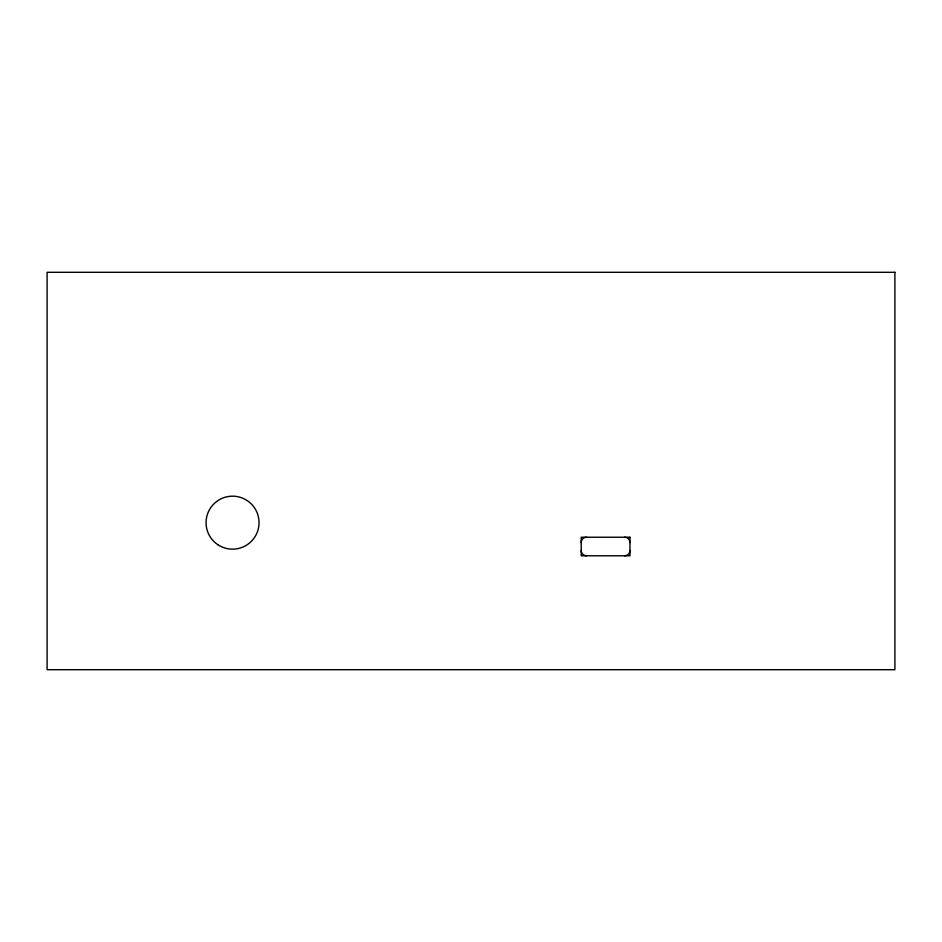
<?xml version="1.0" encoding="UTF-8"?>
<svg xmlns="http://www.w3.org/2000/svg" width="942" height="942" viewBox="0 0 942 942"><rect width="100%" height="100%" fill="white"/><g stroke="black" fill="none" stroke-linecap="round" stroke-linejoin="round"><path stroke-width="1.41" d="M586.513 555.78A5.299 5.299 0 0 1 581.214 550.481M629.962 550.481A5.299 5.299 0 0 1 624.664 555.78M624.664 537.234A5.299 5.299 0 0 1 629.962 542.533M581.214 542.533A5.299 5.299 0 0 1 586.513 537.234M894.9 272.297L47.1 272.297L47.1 669.703L894.9 669.703L894.9 272.297M629.962 537.234L581.214 537.234L581.214 555.78L629.962 555.78L629.962 537.234M217.708 544.606A26.494 26.494 0 0 0 258.979 524.553A26.494 26.494 0 0 0 220.981 498.836A26.494 26.494 0 0 0 217.708 544.606"/></g></svg>
